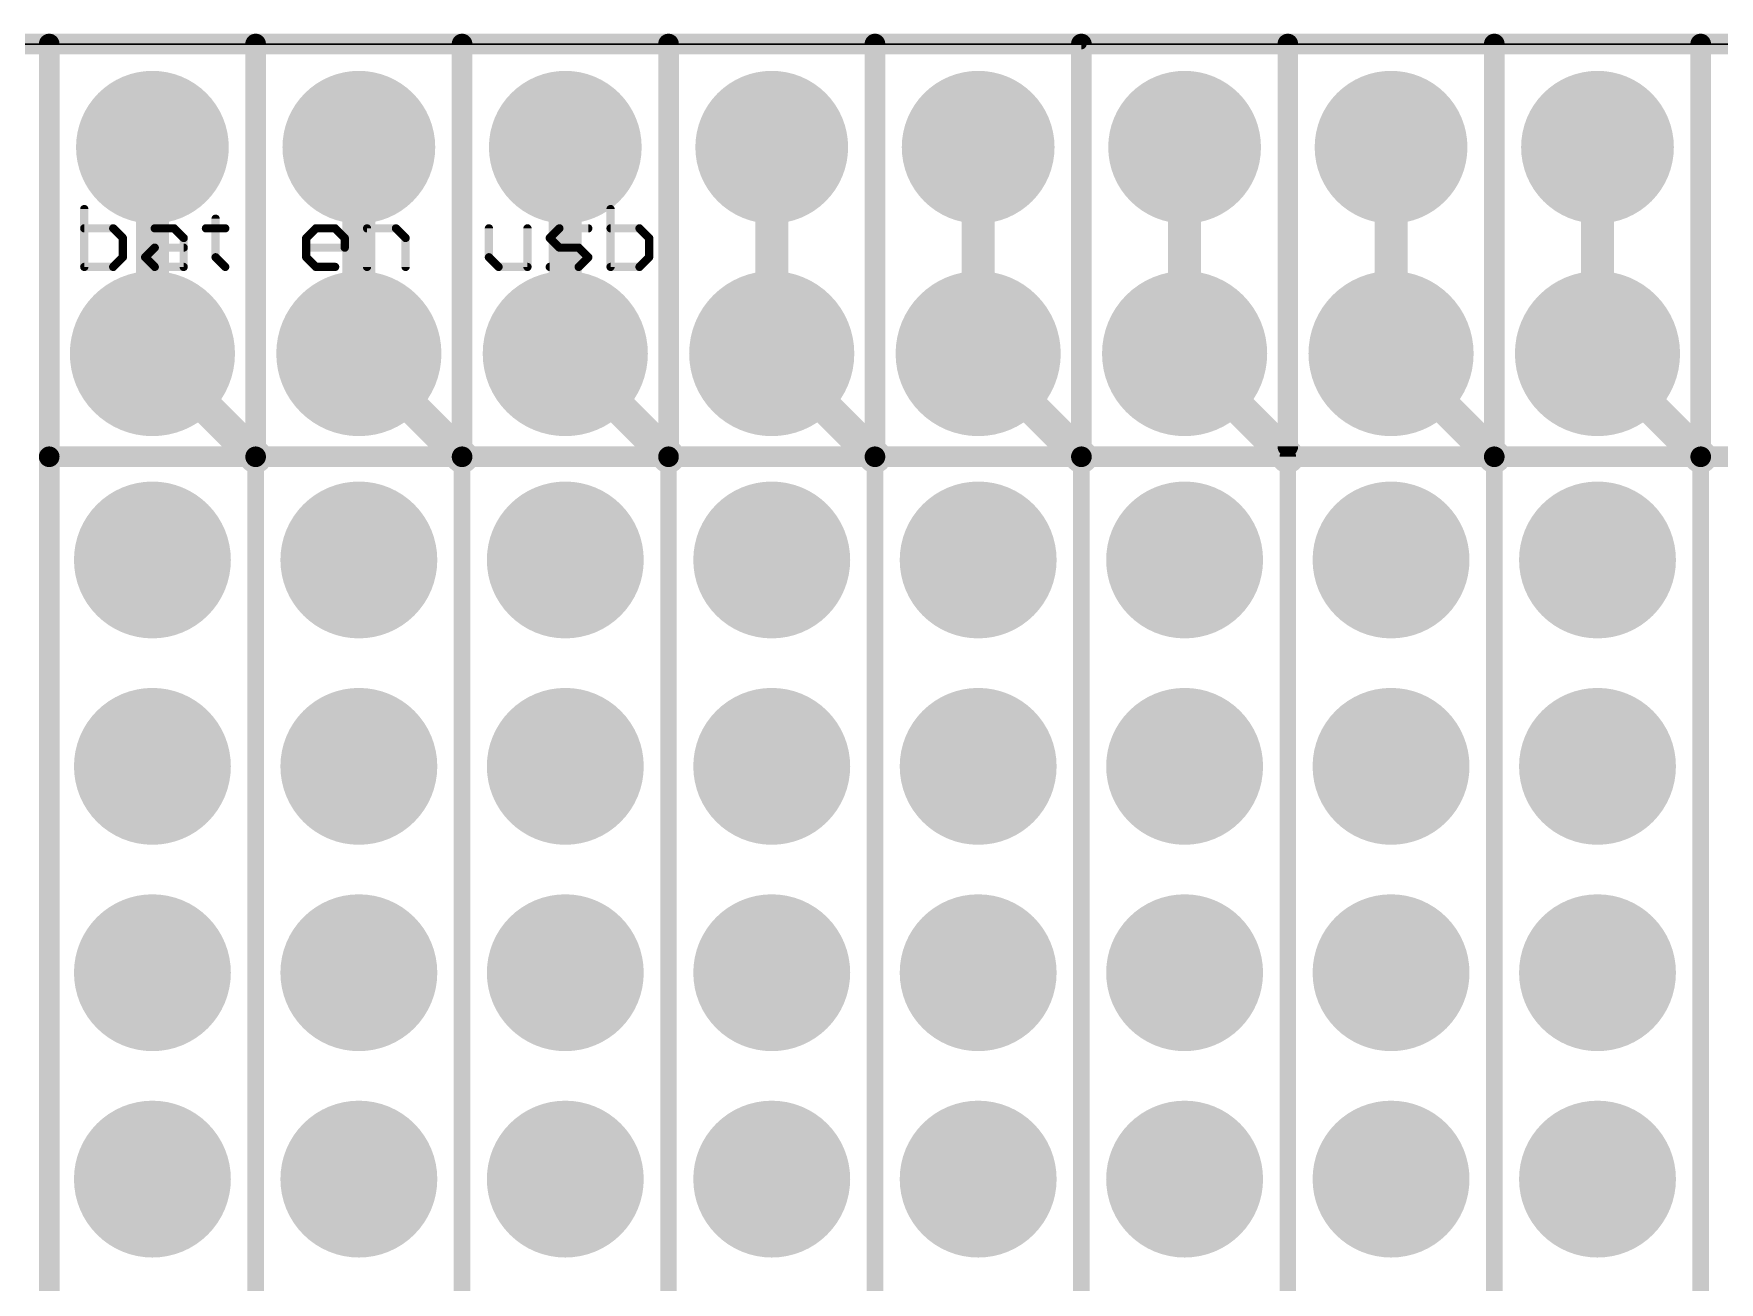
# Model space of a CAD drawing. Extents: x -12.5 to 56.6, y -12.2 to 71.2.
# Drawn here: x 15.05 to 35.79, y 55.88 to 71.25 of the extents above; entities that cross this region are included whole.
import ezdxf

# ---------------------------------------------------------------- set-up
doc = ezdxf.new("R2010")
doc.units = 0
for name, color, linetype in [('16', 132, 'CONTINUOUS'), ('17', 110, 'CONTINUOUS'), ('18', 110, 'CONTINUOUS'), ('20', 53, 'CONTINUOUS'), ('21', 40, 'CONTINUOUS'), ('30', 253, 'CONTINUOUS'), ('47', 253, 'CONTINUOUS')]:
    doc.layers.add(name, color=color, linetype=linetype)

# ---------------------------------------------------------------- blocks, each defined once
blk = doc.blocks.new('ROUNDP')
at = {"const_width": 0.5}
blk.add_lwpolyline([(0, -0.25, 1), (0, 0.25, 1), (0, -0.25)], format="xyb", dxfattribs=at)
blk = doc.blocks.new('ROUNDV')
at = {"const_width": 0.5}
blk.add_lwpolyline([(0, -0.25, 1), (0, 0.25, 1), (0, -0.25)], format="xyb", dxfattribs=at)

msp = doc.modelspace()

# ---------------------------------------------------------------- linework, layer by layer
at = {"layer": '16'}
for points, const_width in [([(16.51, 69.85), (16.51, 67.31)], 0.4064), ([(19.05, 69.85), (19.05, 67.31)], 0.4064), ([(21.59, 69.85), (21.59, 67.31)], 0.4064), ([(24.13, 69.85), (24.13, 67.31)], 0.4064), ([(26.67, 69.85), (26.67, 67.31)], 0.4064), ([(29.21, 67.31), (29.21, 69.85)], 0.4064), ([(31.75, 69.85), (31.75, 67.31)], 0.4064), ([(34.29, 69.85), (34.29, 67.31)], 0.4064), ([(17.78, 66.04), (16.51, 67.31)], 0.4064), ([(20.32, 66.04), (19.05, 67.31)], 0.4064), ([(22.86, 66.04), (21.59, 67.31)], 0.4064), ([(25.4, 66.04), (24.13, 67.31)], 0.4064), ([(27.94, 66.04), (26.67, 67.31)], 0.4064), ([(30.48, 66.04), (29.21, 67.31)], 0.4064), ([(33.02, 66.04), (31.75, 67.31)], 0.4064), ([(35.56, 66.04), (34.29, 67.31)], 0.4064), ([(17.78, 48.26), (17.78, 66.04)], 0.2032), ([(20.32, 48.641), (20.32, 66.04)], 0.2032), ([(22.86, 48.641), (22.86, 66.04)], 0.2032), ([(25.4, 48.514), (25.4, 66.04)], 0.2032), ([(27.94, 48.514), (27.94, 66.04)], 0.2032), ([(30.48, 48.514), (30.48, 66.04)], 0.2032), ([(33.02, 48.514), (33.02, 66.04)], 0.2032), ([(35.56, 48.514), (35.56, 66.04)], 0.2032)]:
    msp.add_lwpolyline(points, dxfattribs=dict(at, const_width=const_width))
for points, const_width in [([(16.6116, 69.85, 1), (16.4084, 69.85)], 0.2032), ([(19.1516, 69.85, 1), (18.9484, 69.85)], 0.2032), ([(21.6916, 69.85, 1), (21.4884, 69.85)], 0.2032), ([(24.2316, 69.85, 1), (24.0284, 69.85)], 0.2032), ([(26.7716, 69.85, 1), (26.5684, 69.85)], 0.2032), ([(29.3116, 69.85, 1), (29.1084, 69.85)], 0.2032), ([(31.8516, 69.85, 1), (31.6484, 69.85)], 0.2032), ([(34.3916, 69.85, 1), (34.1884, 69.85)], 0.2032), ([(16.4084, 67.31, 1), (16.6116, 67.31)], 0.2032), ([(16.5818, 67.3818, 1), (16.4382, 67.2382)], 0.2032), ([(18.9484, 67.31, 1), (19.1516, 67.31)], 0.2032), ([(19.1218, 67.3818, 1), (18.9782, 67.2382)], 0.2032), ([(21.4884, 67.31, 1), (21.6916, 67.31)], 0.2032), ([(21.6618, 67.3818, 1), (21.5182, 67.2382)], 0.2032), ([(24.0284, 67.31, 1), (24.2316, 67.31)], 0.2032), ([(24.2018, 67.3818, 1), (24.0582, 67.2382)], 0.2032), ([(26.5684, 67.31, 1), (26.7716, 67.31)], 0.2032), ([(26.7418, 67.3818, 1), (26.5982, 67.2382)], 0.2032), ([(29.1084, 67.31, 1), (29.3116, 67.31)], 0.2032), ([(29.2818, 67.3818, 1), (29.1382, 67.2382)], 0.2032), ([(31.6484, 67.31, 1), (31.8516, 67.31)], 0.2032), ([(31.8218, 67.3818, 1), (31.6782, 67.2382)], 0.2032), ([(34.1884, 67.31, 1), (34.3916, 67.31)], 0.2032), ([(34.3618, 67.3818, 1), (34.2182, 67.2382)], 0.2032), ([(17.7082, 65.9682, 1), (17.8518, 66.1118)], 0.2032), ([(20.2482, 65.9682, 1), (20.3918, 66.1118)], 0.2032), ([(22.7882, 65.9682, 1), (22.9318, 66.1118)], 0.2032), ([(25.3282, 65.9682, 1), (25.4718, 66.1118)], 0.2032), ([(27.8682, 65.9682, 1), (28.0118, 66.1118)], 0.2032), ([(30.4082, 65.9682, 1), (30.5518, 66.1118)], 0.2032), ([(32.9482, 65.9682, 1), (33.0918, 66.1118)], 0.2032), ([(35.4882, 65.9682, 1), (35.6318, 66.1118)], 0.2032), ([(17.8308, 66.04, 1), (17.7292, 66.04)], 0.1016), ([(20.3708, 66.04, 1), (20.2692, 66.04)], 0.1016), ([(22.9108, 66.04, 1), (22.8092, 66.04)], 0.1016), ([(25.4508, 66.04, 1), (25.3492, 66.04)], 0.1016), ([(27.9908, 66.04, 1), (27.8892, 66.04)], 0.1016), ([(30.5308, 66.04, 1), (30.4292, 66.04)], 0.1016), ([(33.0708, 66.04, 1), (32.9692, 66.04)], 0.1016), ([(35.6108, 66.04, 1), (35.5092, 66.04)], 0.1016)]:
    msp.add_lwpolyline(points, format="xyb", dxfattribs=dict(at, const_width=const_width))
at = {"layer": '20'}
msp.add_line((2.54, 71.12), (48.26, 71.12), dxfattribs=at)
at = {"layer": '21'}
msp.add_line((48.26, 71.12), (2.54, 71.12), dxfattribs=at)
for points, const_width in [([(7.62, 71.12), (46.228, 71.12)], 0.254), ([(15.24, 66.04), (15.24, 71.12)], 0.254), ([(17.78, 71.12), (17.78, 66.04)], 0.254), ([(20.32, 71.12), (20.32, 66.04)], 0.254), ([(22.86, 66.04), (22.86, 71.12)], 0.254), ([(25.4, 66.04), (25.4, 71.12)], 0.254), ([(27.94, 71.12), (27.94, 66.04)], 0.254), ([(30.48, 66.167), (30.48, 71.12)], 0.254), ([(33.02, 71.12), (33.02, 66.04)], 0.254), ([(35.56, 71.12), (35.56, 66.04)], 0.254), ([(15.6718, 69.0886), (15.6718, 68.3768)], 0.1016), ([(22.147, 69.0886), (22.147, 68.3768)], 0.1016), ([(16.0277, 68.8513), (15.6718, 68.8513)], 0.1016), ([(16.1463, 68.7327), (16.0277, 68.8513)], 0.1016), ([(16.5389, 68.8513), (16.7761, 68.8513)], 0.1016), ([(16.7761, 68.8513), (16.8948, 68.7327)], 0.1016), ([(17.1686, 68.8513), (17.4059, 68.8513)], 0.1016), ([(17.2873, 68.97), (17.2873, 68.4954)], 0.1016), ([(18.4023, 68.7327), (18.5209, 68.8513)], 0.1016), ([(18.5209, 68.8513), (18.7582, 68.8513)], 0.1016), ([(18.7582, 68.8513), (18.8768, 68.7327)], 0.1016), ([(19.1507, 68.3768), (19.1507, 68.8513)], 0.1016), ([(19.1507, 68.8513), (19.5066, 68.8513)], 0.1016), ([(19.5066, 68.8513), (19.6253, 68.7327)], 0.1016), ([(20.6502, 68.8513), (20.6502, 68.4954)], 0.1016), ([(21.1247, 68.3768), (21.1247, 68.8513)], 0.1016), ([(21.3986, 68.7327), (21.5173, 68.8513)], 0.1016), ([(21.5173, 68.8513), (21.8732, 68.8513)], 0.1016), ([(22.5029, 68.8513), (22.147, 68.8513)], 0.1016), ([(22.6216, 68.7327), (22.5029, 68.8513)], 0.1016), ([(24.13, 68.834), (24.13, 68.199)], 0.4064), ([(26.67, 68.834), (26.67, 68.199)], 0.4064), ([(29.21, 68.834), (29.21, 68.199)], 0.4064), ([(31.75, 68.834), (31.75, 68.199)], 0.4064), ([(34.29, 68.834), (34.29, 68.199)], 0.4064), ([(16.1463, 68.4954), (16.1463, 68.7327)], 0.1016), ([(16.4202, 68.4954), (16.5389, 68.6141)], 0.1016), ([(16.5389, 68.6141), (16.8948, 68.6141)], 0.1016), ([(16.8948, 68.7327), (16.8948, 68.3768)], 0.1016), ([(18.4023, 68.4954), (18.4023, 68.7327)], 0.1016), ([(18.8768, 68.6141), (18.4023, 68.6141)], 0.1016), ([(18.8768, 68.7327), (18.8768, 68.6141)], 0.1016), ([(19.6253, 68.7327), (19.6253, 68.3768)], 0.1016), ([(21.5173, 68.6141), (21.3986, 68.7327)], 0.1016), ([(21.7545, 68.6141), (21.5173, 68.6141)], 0.1016), ([(21.8732, 68.4954), (21.7545, 68.6141)], 0.1016), ([(22.6216, 68.4954), (22.6216, 68.7327)], 0.1016), ([(16.0277, 68.3768), (16.1463, 68.4954)], 0.1016), ([(16.5389, 68.3768), (16.4202, 68.4954)], 0.1016), ([(17.2873, 68.4954), (17.4059, 68.3768)], 0.1016), ([(18.5209, 68.3768), (18.4023, 68.4954)], 0.1016), ([(20.6502, 68.4954), (20.7688, 68.3768)], 0.1016), ([(21.7545, 68.3768), (21.8732, 68.4954)], 0.1016), ([(22.5029, 68.3768), (22.6216, 68.4954)], 0.1016), ([(15.6718, 68.3768), (16.0277, 68.3768)], 0.1016), ([(16.8948, 68.3768), (16.5389, 68.3768)], 0.1016), ([(18.7582, 68.3768), (18.5209, 68.3768)], 0.1016), ([(20.7688, 68.3768), (21.1247, 68.3768)], 0.1016), ([(21.3986, 68.3768), (21.7545, 68.3768)], 0.1016), ([(22.147, 68.3768), (22.5029, 68.3768)], 0.1016), ([(15.24, 66.04), (17.78, 66.04)], 0.254), ([(15.24, 53.2765), (15.24, 66.04)], 0.254), ([(17.78, 66.04), (20.32, 66.04)], 0.254), ([(20.32, 66.04), (22.86, 66.04)], 0.254), ([(22.86, 66.04), (25.4, 66.04)], 0.254), ([(25.4, 66.04), (27.94, 66.04)], 0.254), ([(27.94, 66.04), (33.02, 66.04)], 0.254), ([(33.02, 66.04), (35.56, 66.04)], 0.254), ([(35.56, 66.04), (38.1, 66.04)], 0.254)]:
    msp.add_lwpolyline(points, dxfattribs=dict(at, const_width=const_width))
for points, const_width in [([(15.3035, 71.12, 1), (15.1765, 71.12)], 0.127), ([(17.8435, 71.12, 1), (17.7165, 71.12)], 0.127), ([(20.3835, 71.12, 1), (20.2565, 71.12)], 0.127), ([(22.9235, 71.12, 1), (22.7965, 71.12)], 0.127), ([(25.4635, 71.12, 1), (25.3365, 71.12)], 0.127), ([(28.0035, 71.12, 1), (27.8765, 71.12)], 0.127), ([(30.5435, 71.12, 1), (30.4165, 71.12)], 0.127), ([(33.0835, 71.12, 1), (32.9565, 71.12)], 0.127), ([(35.6235, 71.12, 1), (35.4965, 71.12)], 0.127), ([(15.6972, 69.0886, 1), (15.6464, 69.0886)], 0.0508), ([(22.1724, 69.0886, 1), (22.1216, 69.0886)], 0.0508), ([(15.6718, 68.8767, 1), (15.6718, 68.8259)], 0.0508), ([(16.0457, 68.8693, 1), (16.0097, 68.8334)], 0.0508), ([(16.0277, 68.8259, 1), (16.0277, 68.8767)], 0.0508), ([(16.5389, 68.8767, 1), (16.5389, 68.8259)], 0.0508), ([(16.7941, 68.8693, 1), (16.7582, 68.8334)], 0.0508), ([(16.7761, 68.8259, 1), (16.7761, 68.8767)], 0.0508), ([(17.1686, 68.8767, 1), (17.1686, 68.8259)], 0.0508), ([(17.3127, 68.97, 1), (17.2619, 68.97)], 0.0508), ([(17.4059, 68.8259, 1), (17.4059, 68.8767)], 0.0508), ([(18.5209, 68.8767, 1), (18.5209, 68.8259)], 0.0508), ([(18.5389, 68.8334, 1), (18.503, 68.8693)], 0.0508), ([(18.7762, 68.8693, 1), (18.7402, 68.8334)], 0.0508), ([(18.7582, 68.8259, 1), (18.7582, 68.8767)], 0.0508), ([(19.1761, 68.8513, 1), (19.1253, 68.8513)], 0.0508), ([(19.1507, 68.8767, 1), (19.1507, 68.8259)], 0.0508), ([(19.5246, 68.8693, 1), (19.4887, 68.8334)], 0.0508), ([(19.5066, 68.8259, 1), (19.5066, 68.8767)], 0.0508), ([(20.6756, 68.8513, 1), (20.6248, 68.8513)], 0.0508), ([(21.1501, 68.8513, 1), (21.0993, 68.8513)], 0.0508), ([(21.5173, 68.8767, 1), (21.5173, 68.8259)], 0.0508), ([(21.5352, 68.8334, 1), (21.4993, 68.8693)], 0.0508), ([(21.8732, 68.8259, 1), (21.8732, 68.8767)], 0.0508), ([(22.147, 68.8767, 1), (22.147, 68.8259)], 0.0508), ([(22.5209, 68.8693, 1), (22.485, 68.8334)], 0.0508), ([(22.5029, 68.8259, 1), (22.5029, 68.8767)], 0.0508), ([(24.2316, 68.834, 1), (24.0284, 68.834)], 0.2032), ([(26.7716, 68.834, 1), (26.5684, 68.834)], 0.2032), ([(29.3116, 68.834, 1), (29.1084, 68.834)], 0.2032), ([(31.8516, 68.834, 1), (31.6484, 68.834)], 0.2032), ([(34.3916, 68.834, 1), (34.1884, 68.834)], 0.2032), ([(16.1717, 68.7327, 1), (16.1209, 68.7327)], 0.0508), ([(16.1284, 68.7147, 1), (16.1643, 68.7507)], 0.0508), ([(16.5389, 68.6395, 1), (16.5389, 68.5887)], 0.0508), ([(16.5568, 68.5961, 1), (16.5209, 68.632)], 0.0508), ([(16.9202, 68.7327, 1), (16.8694, 68.7327)], 0.0508), ([(16.8768, 68.7147, 1), (16.9127, 68.7507)], 0.0508), ([(16.8948, 68.5887, 1), (16.8948, 68.6395)], 0.0508), ([(18.3843, 68.7507, 1), (18.4203, 68.7147)], 0.0508), ([(18.4277, 68.7327, 1), (18.3769, 68.7327)], 0.0508), ([(18.4023, 68.6395, 1), (18.4023, 68.5887)], 0.0508), ([(18.9022, 68.7327, 1), (18.8514, 68.7327)], 0.0508), ([(18.8589, 68.7147, 1), (18.8948, 68.7507)], 0.0508), ([(18.8768, 68.5887, 1), (18.8768, 68.6395)], 0.0508), ([(19.6507, 68.7327, 1), (19.5999, 68.7327)], 0.0508), ([(19.6073, 68.7147, 1), (19.6432, 68.7507)], 0.0508), ([(21.4166, 68.7507, 1), (21.3807, 68.7147)], 0.0508), ([(21.3807, 68.7507, 1), (21.4166, 68.7147)], 0.0508), ([(21.5173, 68.6395, 1), (21.5173, 68.5887)], 0.0508), ([(21.4993, 68.5961, 1), (21.5352, 68.632)], 0.0508), ([(21.7725, 68.632, 1), (21.7366, 68.5961)], 0.0508), ([(21.7545, 68.5887, 1), (21.7545, 68.6395)], 0.0508), ([(22.647, 68.7327, 1), (22.5962, 68.7327)], 0.0508), ([(22.6036, 68.7147, 1), (22.6395, 68.7507)], 0.0508), ([(16.1209, 68.4954, 1), (16.1717, 68.4954)], 0.0508), ([(16.1643, 68.4775, 1), (16.1284, 68.5134)], 0.0508), ([(16.4382, 68.5134, 1), (16.4023, 68.4775)], 0.0508), ([(16.4023, 68.5134, 1), (16.4382, 68.4775)], 0.0508), ([(17.3052, 68.5134, 1), (17.2693, 68.4775)], 0.0508), ([(17.2619, 68.4954, 1), (17.3127, 68.4954)], 0.0508), ([(18.4203, 68.5134, 1), (18.3843, 68.4775)], 0.0508), ([(18.3769, 68.4954, 1), (18.4277, 68.4954)], 0.0508), ([(18.8514, 68.6141, 1), (18.9022, 68.6141)], 0.0508), ([(20.6682, 68.5134, 1), (20.6322, 68.4775)], 0.0508), ([(20.6248, 68.4954, 1), (20.6756, 68.4954)], 0.0508), ([(21.8911, 68.4775, 1), (21.8552, 68.5134)], 0.0508), ([(21.8552, 68.4775, 1), (21.8911, 68.5134)], 0.0508), ([(22.5962, 68.4954, 1), (22.647, 68.4954)], 0.0508), ([(22.6395, 68.4775, 1), (22.6036, 68.5134)], 0.0508), ([(15.6718, 68.4022, 1), (15.6718, 68.3514)], 0.0508), ([(15.6464, 68.3768, 1), (15.6972, 68.3768)], 0.0508), ([(16.0097, 68.3948, 1), (16.0457, 68.3588)], 0.0508), ([(16.0277, 68.3514, 1), (16.0277, 68.4022)], 0.0508), ([(16.5389, 68.4022, 1), (16.5389, 68.3514)], 0.0508), ([(16.5209, 68.3588, 1), (16.5568, 68.3948)], 0.0508), ([(16.8694, 68.3768, 1), (16.9202, 68.3768)], 0.0508), ([(16.8948, 68.3514, 1), (16.8948, 68.4022)], 0.0508), ([(17.3879, 68.3588, 1), (17.4239, 68.3948)], 0.0508), ([(18.5209, 68.4022, 1), (18.5209, 68.3514)], 0.0508), ([(18.503, 68.3588, 1), (18.5389, 68.3948)], 0.0508), ([(18.7582, 68.3514, 1), (18.7582, 68.4022)], 0.0508), ([(19.1253, 68.3768, 1), (19.1761, 68.3768)], 0.0508), ([(19.5999, 68.3768, 1), (19.6507, 68.3768)], 0.0508), ([(20.7688, 68.4022, 1), (20.7688, 68.3514)], 0.0508), ([(20.7509, 68.3588, 1), (20.7868, 68.3948)], 0.0508), ([(21.0993, 68.3768, 1), (21.1501, 68.3768)], 0.0508), ([(21.1247, 68.3514, 1), (21.1247, 68.4022)], 0.0508), ([(21.3986, 68.4022, 1), (21.3986, 68.3514)], 0.0508), ([(21.7366, 68.3948, 1), (21.7725, 68.3588)], 0.0508), ([(21.7545, 68.3514, 1), (21.7545, 68.4022)], 0.0508), ([(22.147, 68.4022, 1), (22.147, 68.3514)], 0.0508), ([(22.1216, 68.3768, 1), (22.1724, 68.3768)], 0.0508), ([(22.485, 68.3948, 1), (22.5209, 68.3588)], 0.0508), ([(22.5029, 68.3514, 1), (22.5029, 68.4022)], 0.0508), ([(24.0284, 68.199, 1), (24.2316, 68.199)], 0.2032), ([(26.5684, 68.199, 1), (26.7716, 68.199)], 0.2032), ([(29.1084, 68.199, 1), (29.3116, 68.199)], 0.2032), ([(31.6484, 68.199, 1), (31.8516, 68.199)], 0.2032), ([(34.1884, 68.199, 1), (34.3916, 68.199)], 0.2032), ([(15.24, 66.1035, 1), (15.24, 65.9765)], 0.127), ([(15.3035, 66.04, 1), (15.1765, 66.04)], 0.127), ([(17.78, 66.1035, 1), (17.78, 65.9765)], 0.127), ([(17.78, 65.9765, 1), (17.78, 66.1035)], 0.127), ([(20.32, 66.1035, 1), (20.32, 65.9765)], 0.127), ([(20.32, 65.9765, 1), (20.32, 66.1035)], 0.127), ([(22.86, 66.1035, 1), (22.86, 65.9765)], 0.127), ([(22.86, 65.9765, 1), (22.86, 66.1035)], 0.127), ([(25.4, 66.1035, 1), (25.4, 65.9765)], 0.127), ([(25.4, 65.9765, 1), (25.4, 66.1035)], 0.127), ([(27.94, 66.1035, 1), (27.94, 65.9765)], 0.127), ([(27.94, 65.9765, 1), (27.94, 66.1035)], 0.127), ([(30.4165, 66.167, 1), (30.5435, 66.167)], 0.127), ([(33.02, 66.1035, 1), (33.02, 65.9765)], 0.127), ([(33.02, 65.9765, 1), (33.02, 66.1035)], 0.127), ([(35.56, 66.1035, 1), (35.56, 65.9765)], 0.127), ([(35.56, 65.9765, 1), (35.56, 66.1035)], 0.127), ([(15.1765, 66.04, 1), (15.3035, 66.04)], 0.127), ([(17.7165, 66.04, 1), (17.8435, 66.04)], 0.127), ([(20.2565, 66.04, 1), (20.3835, 66.04)], 0.127), ([(22.7965, 66.04, 1), (22.9235, 66.04)], 0.127), ([(25.3365, 66.04, 1), (25.4635, 66.04)], 0.127), ([(27.8765, 66.04, 1), (28.0035, 66.04)], 0.127), ([(32.9565, 66.04, 1), (33.0835, 66.04)], 0.127), ([(35.4965, 66.04, 1), (35.6235, 66.04)], 0.127)]:
    msp.add_lwpolyline(points, format="xyb", dxfattribs=dict(at, const_width=const_width))
at = {"layer": '30', "const_width": 0.4064}
for points in [[(21.59, 67.31), (21.59, 69.977)], [(34.29, 69.977), (34.163, 69.977)], [(34.29, 67.183), (34.29, 69.977)], [(16.51, 67.437), (16.51, 69.85)], [(19.05, 67.437), (19.05, 69.85)], [(24.13, 69.85), (24.13, 67.31)], [(26.67, 67.31), (26.67, 69.85)], [(29.21, 67.437), (29.21, 69.85)], [(31.75, 67.183), (31.75, 69.85)]]:
    msp.add_lwpolyline(points, dxfattribs=at)
at = {"layer": '30', "const_width": 0.2032}
for points in [[(21.6916, 69.977, 1), (21.4884, 69.977)], [(34.163, 70.0786, 1), (34.163, 69.8754)], [(34.3916, 69.977, 1), (34.1884, 69.977)], [(34.29, 69.8754, 1), (34.29, 70.0786)], [(16.6116, 69.85, 1), (16.4084, 69.85)], [(19.1516, 69.85, 1), (18.9484, 69.85)], [(24.2316, 69.85, 1), (24.0284, 69.85)], [(26.7716, 69.85, 1), (26.5684, 69.85)], [(29.3116, 69.85, 1), (29.1084, 69.85)], [(31.8516, 69.85, 1), (31.6484, 69.85)], [(16.4084, 67.437, 1), (16.6116, 67.437)], [(18.9484, 67.437, 1), (19.1516, 67.437)], [(21.4884, 67.31, 1), (21.6916, 67.31)], [(24.0284, 67.31, 1), (24.2316, 67.31)], [(26.5684, 67.31, 1), (26.7716, 67.31)], [(29.1084, 67.437, 1), (29.3116, 67.437)], [(31.6484, 67.183, 1), (31.8516, 67.183)], [(34.1884, 67.183, 1), (34.3916, 67.183)]]:
    msp.add_lwpolyline(points, format="xyb", dxfattribs=at)
at = {"layer": '47', "const_width": 0.13}
msp.add_lwpolyline([(27.94, 71.12), (-12.11, 71.12)], dxfattribs=at)
at = {"layer": '47', "const_width": 0.065}
msp.add_lwpolyline([(27.94, 71.0875, 1), (27.94, 71.1525)], format="xyb", dxfattribs=at)

# ---------------------------------------------------------------- block references
at = {"layer": '17', "xscale": 1.778, "yscale": 1.778}
for p in [(16.51, 69.85), (16.51, 69.85), (19.05, 69.85), (19.05, 69.85), (21.59, 69.85), (21.59, 69.85), (24.13, 69.85), (24.13, 69.85), (26.67, 69.85), (26.67, 69.85), (29.21, 69.85), (29.21, 69.85), (31.75, 69.85), (31.75, 69.85), (34.29, 69.85), (34.29, 69.85)]:
    msp.add_blockref('ROUNDP', p, dxfattribs=at)
at = {"layer": '17', "xscale": 1.9304, "yscale": 1.9304, "rotation": 90}
for p in [(16.51, 67.31), (16.51, 67.31), (19.05, 67.31), (19.05, 67.31), (21.59, 67.31), (21.59, 67.31), (24.13, 67.31), (24.13, 67.31), (26.67, 67.31), (26.67, 67.31), (29.21, 67.31), (29.21, 67.31), (31.75, 67.31), (31.75, 67.31), (34.29, 67.31), (34.29, 67.31)]:
    msp.add_blockref('ROUNDP', p, dxfattribs=at)
at = {"layer": '18', "xscale": 1.9304, "yscale": 1.9304}
for p in [(16.51, 64.77), (16.51, 64.77), (19.05, 64.77), (19.05, 64.77), (21.59, 64.77), (21.59, 64.77), (24.13, 64.77), (24.13, 64.77), (26.67, 64.77), (26.67, 64.77), (29.21, 64.77), (29.21, 64.77), (31.75, 64.77), (31.75, 64.77), (34.29, 64.77), (34.29, 64.77), (16.51, 62.23), (16.51, 62.23), (19.05, 62.23), (19.05, 62.23), (21.59, 62.23), (21.59, 62.23), (24.13, 62.23), (24.13, 62.23), (26.67, 62.23), (26.67, 62.23), (29.21, 62.23), (29.21, 62.23), (31.75, 62.23), (31.75, 62.23), (34.29, 62.23), (34.29, 62.23), (16.51, 59.69), (16.51, 59.69), (19.05, 59.69), (19.05, 59.69), (21.59, 59.69), (21.59, 59.69), (24.13, 59.69), (24.13, 59.69), (26.67, 59.69), (26.67, 59.69), (29.21, 59.69), (29.21, 59.69), (31.75, 59.69), (31.75, 59.69), (34.29, 59.69), (34.29, 59.69), (16.51, 57.15), (16.51, 57.15), (19.05, 57.15), (19.05, 57.15), (21.59, 57.15), (21.59, 57.15), (24.13, 57.15), (24.13, 57.15), (26.67, 57.15), (26.67, 57.15), (29.21, 57.15), (29.21, 57.15), (31.75, 57.15), (31.75, 57.15), (34.29, 57.15), (34.29, 57.15)]:
    msp.add_blockref('ROUNDV', p, dxfattribs=at)
at = {"layer": '30', "xscale": 1.8796, "yscale": 1.8796}
for p in [(16.51, 69.85), (19.05, 69.85), (21.59, 69.85), (24.13, 69.85), (26.67, 69.85), (29.21, 69.85), (31.75, 69.85), (34.29, 69.85)]:
    msp.add_blockref('ROUNDP', p, dxfattribs=at)
at = {"layer": '30', "xscale": 2.032, "yscale": 2.032, "rotation": 90}
for p in [(16.51, 67.31), (19.05, 67.31), (21.59, 67.31), (24.13, 67.31), (26.67, 67.31), (29.21, 67.31), (31.75, 67.31), (34.29, 67.31)]:
    msp.add_blockref('ROUNDP', p, dxfattribs=at)

doc.saveas('drawing.dxf')
